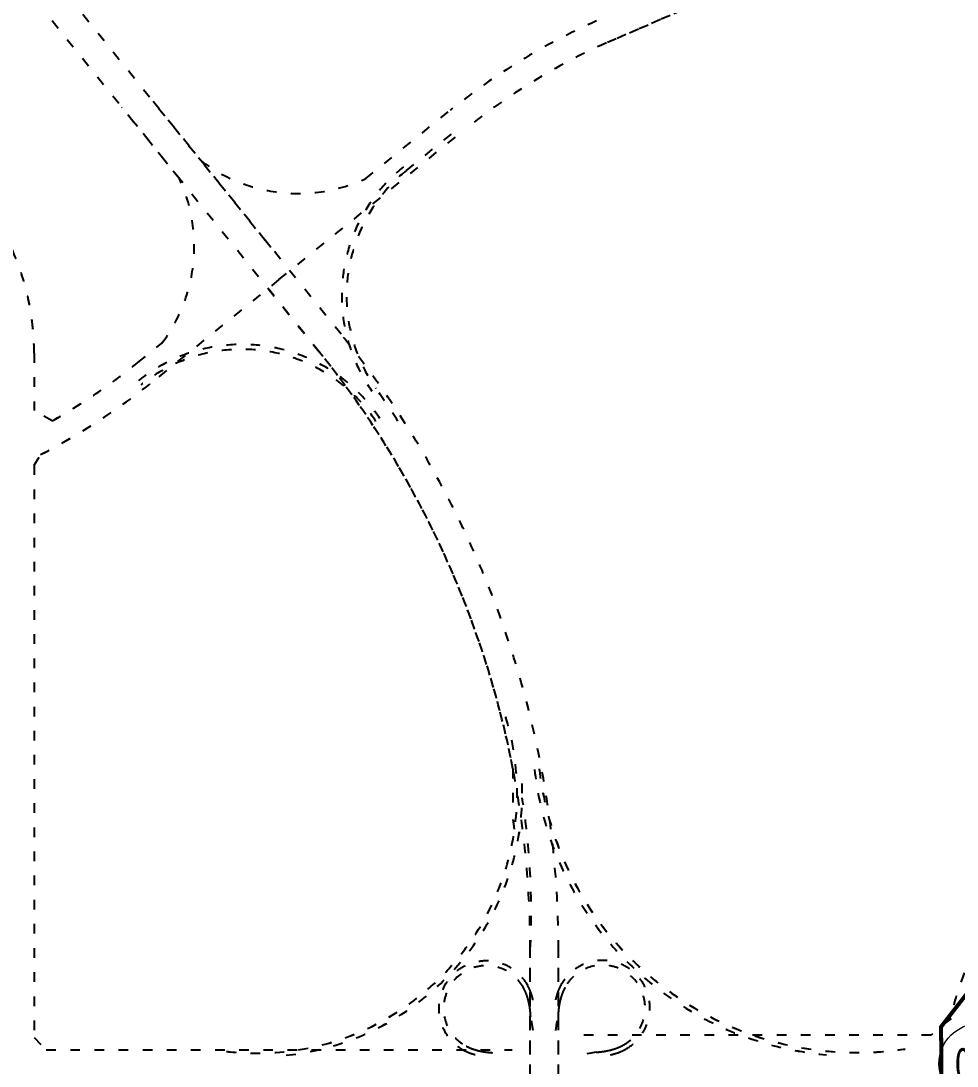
# Model space of a CAD drawing. Header units: millimetres. Extents: x 19715 to 35549, y 3563 to 14826.
# Drawn here: x 20582 to 21746, y 11149 to 12448 of the extents above; entities that cross this region are included whole.
import ezdxf
from ezdxf.enums import TextEntityAlignment as Align

# ---------------------------------------------------------------- set-up
doc = ezdxf.new("R2010")
doc.units = ezdxf.units.MM
doc.linetypes.add('ACAD_ISO03W100', pattern=[30, 12, -18])
doc.linetypes.add('BORDER', pattern=[44.45, 12.7, -6.35, 12.7, -6.35, 0, -6.35])
doc.layers.get('0').update_dxf_attribs({"linetype": 'ACAD_ISO03W100'})
doc.layers.add('节点', color=30, linetype='Continuous', lineweight=13)
doc.styles.add('节点仿宋', font='simfang.ttf', dxfattribs={"width": 0.75})

msp = doc.modelspace()

# ---------------------------------------------------------------- linework, layer by layer
msp.add_line((20338.2, 12852.6), (20897.2, 12160.3))
at = {"linetype": 'BORDER', "ltscale": 5, "const_width": 5}
msp.add_lwpolyline([(24616.4, 13796.2), (24362, 13854.2), (24149.8, 13854.1), (23938.5, 13813), (23551.3, 13717.7), (23323.1, 13693.4), (23089.3, 13699), (22817.4, 13727.1), (21972, 13872.8), (21973.6, 13872.5), (21975.7, 13858.1), (21887.1, 13047.3), (22064.2, 12796.6), (22596.9, 11710.8), (21876.6, 11391.1), (21725.7, 11197.5), (21734.5, 10044.4), (21433.6, 10053.2), (21435.4, 9864.8), (21587.2, 9725.7), (21620.2, 9694.3)], dxfattribs=at)
for points in [[(20778.6, 12251.4), (20311, 12830.6)], [(22010.1, 12723.1), (21309.4, 12420)], [(20979.7, 12058.1), (20738, 12357.4)], [(20952.5, 12036.1), (20707.1, 12340)], [(21010.3, 12251.6), (21115.2, 12336.4)], [(21060.8, 12261.6), (21130.3, 12317.7)], [(20902.4, 12126), (20745.8, 11999.5)], [(20727, 12022.9), (20756.8, 12047)], [(20598, 12034.7), (20598, 11963.4)], [(20598, 12034.7), (20598, 11963.4)], [(20598, 12034.7), (20598, 11963.4)], [(20620.3, 11950.4), (20598, 11963.4)], [(20620.3, 11950.4), (20598, 11963.4)], [(20620.3, 11950.4), (20598, 11963.4)], [(20598, 11895.3), (20606.1, 11908.6)], [(20598, 11895.3), (20606.1, 11908.6)], [(20598, 11895.3), (20606.1, 11908.6)], [(20598, 11895.3), (20598, 11184)], [(20598, 11895.3), (20598, 11184)], [(20598, 11895.3), (20598, 11184)], [(21214.9, 7833.2), (21214.9, 11293.3)], [(21214.9, 10268.6), (21214.9, 11293.3)], [(21214.9, 7833.2), (21214.9, 11293.3)], [(21214.9, 7833.2), (21214.9, 11293.3)], [(21249.9, 7833.2), (21249.9, 11293.3)], [(21249.9, 10268.6), (21249.9, 11293.3)], [(21249.9, 7833.2), (21249.9, 11293.3)], [(21249.9, 7833.2), (21249.9, 11293.3)], [(21738.1, 11207.9), (21713.4, 11187.2)], [(20598, 11184), (20613, 11169)], [(20598, 11184), (20613, 11169)], [(20598, 11184), (20613, 11169)], [(21713.4, 11187.2), (21272.4, 11187.2)], [(21653.4, 11187.2), (21272.4, 11187.2)], [(21713.4, 11187.2), (21272.4, 11187.2)], [(21713.4, 11187.2), (21272.4, 11187.2)], [(20613, 11169), (21192.4, 11168.9)], [(20613, 11169), (21192.4, 11168.9)], [(20613, 11169), (21192.4, 11168.9)]]:
    msp.add_lwpolyline(points)
for points in [[(22255.8, 12543.5, 0.074135), (22152.2, 12693.1), (22101.2, 12747.1), (22077.2, 12752.1), (21309.4, 12420)], [(21297.4, 12447.6, 0.065764), (21115.2, 12336.4)], [(20902.4, 12126), (21134.1, 12313, -0.065744), (21309.5, 12420.1)], [(20805.9, 12273.4, 0.276668), (21010.3, 12251.6)], [(21057.1, 12266.3, 0.395105), (21018.1, 11987.4)], [(20756.8, 12047, 0.276668), (20778.6, 12251.4)], [(21060.8, 12261.6, 0.395105), (21023, 11990.8)], [(20598, 12034.7, 0.164382), (20532.9, 12227.3)], [(20888.8, 12115), (20952.5, 12036.1, -0.122605), (21193.4, 11518.1), (21193.3, 11458, -0.003229), (21195.3, 11443, -0.003229)], [(20598, 12034.7, 0.055812), (20590.1, 12105, 0.055812)], [(20598, 12034.7, 0.055812), (20590.1, 12105, 0.055812)], [(21249.9, 11293.3, 0.171463), (20979.7, 12058.1)], [(21249.9, 11293.3, 0.171463), (20979.7, 12058.1)], [(21028, 11953.3, 0.441977), (20726.9, 11999.7)], [(21023, 11949.9, 0.441977), (20730.7, 11995.1)], [(21214.9, 11293.3, 0.171463), (20952.5, 12036.1, 0.171463)], [(20620.3, 11950.4, 0.041128), (20727, 12022.9)], [(20606.1, 11908.6, 0.05126), (20745.8, 11999.5)], [(21050.3, 11950.3, 0.010081), (21023, 11990.8)], [(20620.3, 11950.4, 0.018991), (20671.1, 11981.7, 0.018991)], [(20620.3, 11950.4, 0.018991), (20671.1, 11981.7, 0.018991)], [(20606.1, 11908.6, 0.02902), (20687.5, 11956.6, 0.02902)], [(20606.1, 11908.6, 0.02902), (20687.5, 11956.6, 0.02902)], [(20837.2, 11166.9, 0.548084), (21182.4, 11588.9)], [(20837.2, 11166.9, 0.548084), (21182.4, 11588.9)], [(20837.2, 11166.9, 0.548084), (21182.4, 11588.9)], [(20911.4, 11162.1, 0.408083), (21203.8, 11517.1)], [(20911.4, 11162.1, 0.408083), (21203.8, 11517.1)], [(20911.4, 11162.1, 0.408083), (21203.8, 11517.1)], [(21220.2, 11517.3, 0.356909), (21583.3, 11162.7)], [(21220.2, 11517.3, 0.356909), (21583.3, 11162.7)], [(21220.2, 11517.3, 0.356909), (21583.3, 11162.7)], [(21226.1, 11517.9, 0.404067), (21653.4, 11166.7, 0.404067)], [(21226.1, 11517.9, 0.42443), (21680.9, 11169.9)], [(21226.1, 11517.9, 0.42443), (21680.9, 11169.9)], [(21214.9, 11293.3, 0.051864), (21204.9, 11482.1, 0.051864)], [(21214.9, 11293.3, 0.051864), (21204.9, 11482.1, 0.051864)], [(21214.9, 11293.3, 0.051864), (21204.9, 11482.1, 0.051864)], [(21876.6, 11391.1, 0.243292), (21738.1, 11207.9)], [(21218.3, 11230.8, 0.001297), (21218.2, 11231.2, 0.002031), (21218.1, 11231.9, 0.002187), (21217.9, 11232.6, 0.002109), (21217.7, 11233.3, 0.002266), (21217.5, 11233.9, 0.002188), (21217.4, 11234.6, 0.002344), (21217.2, 11235.3, 0.002266), (21217, 11236, 0.002422), (21216.8, 11236.6, 0.002344), (21216.6, 11237.3, 0.0025), (21216.4, 11238, 0.002422), (21216.1, 11238.6, 0.002578), (21215.9, 11239.3, 0.0025), (21215.7, 11240, 0.002656), (21215.4, 11240.6, 0.002578), (21215.2, 11241.3, 0.002734), (21214.9, 11241.9, 0.002656), (21214.7, 11242.6, 0.002813), (21214.4, 11243.2, 0.002735), (21214.1, 11243.9, 0.002891), (21213.8, 11244.5, 0.002812), (21213.6, 11245.1, 0.002969), (21213.3, 11245.8, 0.002891), (21213, 11246.4, 0.003047), (21212.9, 11246.5, 0.000141), (21212.3, 11247.7, 0.005952), (21212.1, 11248.1, 0.003047), (21211.7, 11248.9, 1.3389), (21132.3, 11168.3, 0.003047), (21133.1, 11167.9, 0.005952), (21133.5, 11167.7, 0.000141), (21134.7, 11167.1, 0.003047), (21134.8, 11167.1, 0.002891), (21135.4, 11166.8, 0.002969), (21136, 11166.5, 0.002813), (21136.7, 11166.2, 0.002891), (21137.3, 11165.9, 0.002734), (21138, 11165.7, 0.002813), (21138.6, 11165.4, 0.002656), (21139.3, 11165.2, 0.002734), (21139.9, 11164.9, 0.002578), (21140.6, 11164.7, 0.002656), (21141.2, 11164.5, 0.0025), (21141.9, 11164.2, 0.002578), (21142.6, 11164, 0.002422), (21143.3, 11163.8, 0.0025), (21143.9, 11163.6, 0.002344), (21144.6, 11163.4, 0.002422), (21145.3, 11163.2, 0.002266), (21145.9, 11163, 0.001288), (21146.3, 11162.9)], [(21218.3, 11230.8, 0.001297), (21218.2, 11231.2, 0.002031), (21218.1, 11231.9, 0.002187), (21217.9, 11232.6, 0.002109), (21217.7, 11233.3, 0.002266), (21217.5, 11233.9, 0.002188), (21217.4, 11234.6, 0.002344), (21217.2, 11235.3, 0.002266), (21217, 11236, 0.002422), (21216.8, 11236.6, 0.002344), (21216.6, 11237.3, 0.0025), (21216.4, 11238, 0.002422), (21216.1, 11238.6, 0.002578), (21215.9, 11239.3, 0.0025), (21215.7, 11240, 0.002656), (21215.4, 11240.6, 0.002578), (21215.2, 11241.3, 0.002734), (21214.9, 11241.9, 0.002656), (21214.7, 11242.6, 0.002813), (21214.4, 11243.2, 0.002735), (21214.1, 11243.9, 0.002891), (21213.8, 11244.5, 0.002812), (21213.6, 11245.1, 0.002969), (21213.3, 11245.8, 0.002891), (21213, 11246.4, 0.003047), (21212.9, 11246.5, 0.000141), (21212.3, 11247.7, 0.005952), (21212.1, 11248.1, 0.003047), (21211.7, 11248.9, 1.3389), (21132.3, 11168.3, 0.003047), (21133.1, 11167.9, 0.005952), (21133.5, 11167.7, 0.000141), (21134.7, 11167.1, 0.003047), (21134.8, 11167.1, 0.002891), (21135.4, 11166.8, 0.002969), (21136, 11166.5, 0.002813), (21136.7, 11166.2, 0.002891), (21137.3, 11165.9, 0.002734), (21138, 11165.7, 0.002813), (21138.6, 11165.4, 0.002656), (21139.3, 11165.2, 0.002734), (21139.9, 11164.9, 0.002578), (21140.6, 11164.7, 0.002656), (21141.2, 11164.5, 0.0025), (21141.9, 11164.2, 0.002578), (21142.6, 11164, 0.002422), (21143.3, 11163.8, 0.0025), (21143.9, 11163.6, 0.002344), (21144.6, 11163.4, 0.002422), (21145.3, 11163.2, 0.002266), (21145.9, 11163, 0.001288), (21146.3, 11162.9)], [(21218.3, 11230.8, 0.001297), (21218.2, 11231.2, 0.002031), (21218.1, 11231.9, 0.002187), (21217.9, 11232.6, 0.002109), (21217.7, 11233.3, 0.002266), (21217.5, 11233.9, 0.002188), (21217.4, 11234.6, 0.002344), (21217.2, 11235.3, 0.002266), (21217, 11236, 0.002422), (21216.8, 11236.6, 0.002344), (21216.6, 11237.3, 0.0025), (21216.4, 11238, 0.002422), (21216.1, 11238.6, 0.002578), (21215.9, 11239.3, 0.0025), (21215.7, 11240, 0.002656), (21215.4, 11240.6, 0.002578), (21215.2, 11241.3, 0.002734), (21214.9, 11241.9, 0.002656), (21214.7, 11242.6, 0.002813), (21214.4, 11243.2, 0.002735), (21214.1, 11243.9, 0.002891), (21213.8, 11244.5, 0.002812), (21213.6, 11245.1, 0.002969), (21213.3, 11245.8, 0.002891), (21213, 11246.4, 0.003047), (21212.9, 11246.5, 0.000141), (21212.3, 11247.7, 0.005952), (21212.1, 11248.1, 0.003047), (21211.7, 11248.9, 1.3389), (21132.3, 11168.3, 0.003047), (21133.1, 11167.9, 0.005952), (21133.5, 11167.7, 0.000141), (21134.7, 11167.1, 0.003047), (21134.8, 11167.1, 0.002891), (21135.4, 11166.8, 0.002969), (21136, 11166.5, 0.002813), (21136.7, 11166.2, 0.002891), (21137.3, 11165.9, 0.002734), (21138, 11165.7, 0.002813), (21138.6, 11165.4, 0.002656), (21139.3, 11165.2, 0.002734), (21139.9, 11164.9, 0.002578), (21140.6, 11164.7, 0.002656), (21141.2, 11164.5, 0.0025), (21141.9, 11164.2, 0.002578), (21142.6, 11164, 0.002422), (21143.3, 11163.8, 0.0025), (21143.9, 11163.6, 0.002344), (21144.6, 11163.4, 0.002422), (21145.3, 11163.2, 0.002266), (21145.9, 11163, 0.001288), (21146.3, 11162.9)], [(21218.3, 11230.8, 0.001297), (21218.2, 11231.2, 0.002031), (21218.1, 11231.9, 0.002187), (21217.9, 11232.6, 0.002109), (21217.7, 11233.3, 0.002266), (21217.5, 11233.9, 0.002188), (21217.4, 11234.6, 0.002344), (21217.2, 11235.3, 0.002266), (21217, 11236, 0.002422), (21216.8, 11236.6, 0.002344), (21216.6, 11237.3, 0.0025), (21216.4, 11238, 0.002422), (21216.1, 11238.6, 0.002578), (21215.9, 11239.3, 0.0025), (21215.7, 11240, 0.002656), (21215.4, 11240.6, 0.002578), (21215.2, 11241.3, 0.002734), (21214.9, 11241.9, 0.002656), (21214.7, 11242.6, 0.002813), (21214.4, 11243.2, 0.002735), (21214.1, 11243.9, 0.002891), (21213.8, 11244.5, 0.002812), (21213.6, 11245.1, 0.002969), (21213.3, 11245.8, 0.002891), (21213, 11246.4, 0.003047), (21212.9, 11246.5, 0.000141), (21212.3, 11247.7, 0.005952), (21212.1, 11248.1, 0.003047), (21211.7, 11248.9, 1.3389), (21132.3, 11168.3, 0.003047), (21133.1, 11167.9, 0.005952), (21133.5, 11167.7, 0.000141), (21134.7, 11167.1, 0.003047), (21134.8, 11167.1, 0.002891), (21135.4, 11166.8, 0.002969), (21136, 11166.5, 0.002813), (21136.7, 11166.2, 0.002891), (21137.3, 11165.9, 0.002734), (21138, 11165.7, 0.002813), (21138.6, 11165.4, 0.002656), (21139.3, 11165.2, 0.002734), (21139.9, 11164.9, 0.002578), (21140.6, 11164.7, 0.002656), (21141.2, 11164.5, 0.0025), (21141.9, 11164.2, 0.002578), (21142.6, 11164, 0.002422), (21143.3, 11163.8, 0.0025), (21143.9, 11163.6, 0.002344), (21144.6, 11163.4, 0.002422), (21145.3, 11163.2, 0.002266), (21145.9, 11163, 0.001288), (21146.3, 11162.9)], [(21246.3, 11230.9, -0.001297), (21246.4, 11231.3, -0.002031), (21246.5, 11232, -0.002187), (21246.7, 11232.7, -0.002109), (21246.9, 11233.4, -0.002266), (21247, 11234.1, -0.002188), (21247.2, 11234.8, -0.002344), (21247.4, 11235.4, -0.002266), (21247.6, 11236.1, -0.002422), (21247.8, 11236.8, -0.002344), (21248, 11237.5, -0.0025), (21248.2, 11238.1, -0.002422), (21248.4, 11238.8, -0.002578), (21248.6, 11239.4, -0.0025), (21248.8, 11240.1, -0.002656), (21249.1, 11240.8, -0.002578), (21249.3, 11241.4, -0.002734), (21249.6, 11242.1, -0.002656), (21249.8, 11242.7, -0.002813), (21250.1, 11243.4, -0.002735), (21250.4, 11244, -0.002891), (21250.6, 11244.7, -0.002812), (21250.9, 11245.3, -0.002969), (21251.2, 11245.9, -0.002891), (21251.5, 11246.6, -0.003047), (21251.5, 11246.6, -0.000141), (21252.1, 11247.8, -0.005952), (21252.3, 11248.3, -0.003047), (21252.8, 11249.1, -1.3389), (21332.9, 11169.3, -0.003047), (21332.1, 11168.9, -0.005952), (21331.7, 11168.6, -0.000141), (21330.5, 11168.1, -0.003047), (21330.4, 11168, -0.002891), (21329.8, 11167.7, -0.002969), (21329.2, 11167.4, -0.002813), (21328.5, 11167.1, -0.002891), (21327.9, 11166.9, -0.002734), (21327.2, 11166.6, -0.002813), (21326.6, 11166.3, -0.002656), (21325.9, 11166.1, -0.002734), (21325.3, 11165.8, -0.002578), (21324.6, 11165.6, -0.002656), (21324, 11165.3, -0.0025), (21323.3, 11165.1, -0.002578), (21322.7, 11164.9, -0.002422), (21322, 11164.7, -0.0025), (21321.3, 11164.5, -0.002344), (21320.7, 11164.2, -0.002422), (21320, 11164.1, -0.002266), (21319.3, 11163.9, -0.002344), (21318.6, 11163.7, -0.002187), (21318, 11163.5, -0.002266), (21317.3, 11163.3, -0.00211), (21316.6, 11163.2, -0.002188), (21315.9, 11163, -0.002031), (21315.2, 11162.8, -0.001297), (21314.8, 11162.7)], [(21246.3, 11230.9, -0.001297), (21246.4, 11231.3, -0.002031), (21246.5, 11232, -0.002187), (21246.7, 11232.7, -0.002109), (21246.9, 11233.4, -0.002266), (21247, 11234.1, -0.002188), (21247.2, 11234.8, -0.002344), (21247.4, 11235.4, -0.002266), (21247.6, 11236.1, -0.002422), (21247.8, 11236.8, -0.002344), (21248, 11237.5, -0.0025), (21248.2, 11238.1, -0.002422), (21248.4, 11238.8, -0.002578), (21248.6, 11239.4, -0.0025), (21248.8, 11240.1, -0.002656), (21249.1, 11240.8, -0.002578), (21249.3, 11241.4, -0.002734), (21249.6, 11242.1, -0.002656), (21249.8, 11242.7, -0.002813), (21250.1, 11243.4, -0.002735), (21250.4, 11244, -0.002891), (21250.6, 11244.7, -0.002812), (21250.9, 11245.3, -0.002969), (21251.2, 11245.9, -0.002891), (21251.5, 11246.6, -0.003047), (21251.5, 11246.6, -0.000141), (21252.1, 11247.8, -0.005952), (21252.3, 11248.3, -0.003047), (21252.8, 11249.1, -1.3389), (21332.9, 11169.3, -0.003047), (21332.1, 11168.9, -0.005952), (21331.7, 11168.6, -0.000141), (21330.5, 11168.1, -0.003047), (21330.4, 11168, -0.002891), (21329.8, 11167.7, -0.002969), (21329.2, 11167.4, -0.002813), (21328.5, 11167.1, -0.002891), (21327.9, 11166.9, -0.002734), (21327.2, 11166.6, -0.002813), (21326.6, 11166.3, -0.002656), (21325.9, 11166.1, -0.002734), (21325.3, 11165.8, -0.002578), (21324.6, 11165.6, -0.002656), (21324, 11165.3, -0.0025), (21323.3, 11165.1, -0.002578), (21322.7, 11164.9, -0.002422), (21322, 11164.7, -0.0025), (21321.3, 11164.5, -0.002344), (21320.7, 11164.2, -0.002422), (21320, 11164.1, -0.002266), (21319.3, 11163.9, -0.002344), (21318.6, 11163.7, -0.002187), (21318, 11163.5, -0.002266), (21317.3, 11163.3, -0.00211), (21316.6, 11163.2, -0.002188), (21315.9, 11163, -0.002031), (21315.2, 11162.8, -0.001297), (21314.8, 11162.7)], [(21246.3, 11230.9, -0.001297), (21246.4, 11231.3, -0.002031), (21246.5, 11232, -0.002187), (21246.7, 11232.7, -0.002109), (21246.9, 11233.4, -0.002266), (21247, 11234.1, -0.002188), (21247.2, 11234.8, -0.002344), (21247.4, 11235.4, -0.002266), (21247.6, 11236.1, -0.002422), (21247.8, 11236.8, -0.002344), (21248, 11237.5, -0.0025), (21248.2, 11238.1, -0.002422), (21248.4, 11238.8, -0.002578), (21248.6, 11239.4, -0.0025), (21248.8, 11240.1, -0.002656), (21249.1, 11240.8, -0.002578), (21249.3, 11241.4, -0.002734), (21249.6, 11242.1, -0.002656), (21249.8, 11242.7, -0.002813), (21250.1, 11243.4, -0.002735), (21250.4, 11244, -0.002891), (21250.6, 11244.7, -0.002812), (21250.9, 11245.3, -0.002969), (21251.2, 11245.9, -0.002891), (21251.5, 11246.6, -0.003047), (21251.5, 11246.6, -0.000141), (21252.1, 11247.8, -0.005952), (21252.3, 11248.3, -0.003047), (21252.8, 11249.1, -1.3389), (21332.9, 11169.3, -0.003047), (21332.1, 11168.9, -0.005952), (21331.7, 11168.6, -0.000141), (21330.5, 11168.1, -0.003047), (21330.4, 11168, -0.002891), (21329.8, 11167.7, -0.002969), (21329.2, 11167.4, -0.002813), (21328.5, 11167.1, -0.002891), (21327.9, 11166.9, -0.002734), (21327.2, 11166.6, -0.002813), (21326.6, 11166.3, -0.002656), (21325.9, 11166.1, -0.002734), (21325.3, 11165.8, -0.002578), (21324.6, 11165.6, -0.002656), (21324, 11165.3, -0.0025), (21323.3, 11165.1, -0.002578), (21322.7, 11164.9, -0.002422), (21322, 11164.7, -0.0025), (21321.3, 11164.5, -0.002344), (21320.7, 11164.2, -0.002422), (21320, 11164.1, -0.002266), (21319.3, 11163.9, -0.002344), (21318.6, 11163.7, -0.002187), (21318, 11163.5, -0.002266), (21317.3, 11163.3, -0.00211), (21316.6, 11163.2, -0.002188), (21315.9, 11163, -0.002031), (21315.2, 11162.8, -0.001297), (21314.8, 11162.7)], [(21246.3, 11230.9, -0.001297), (21246.4, 11231.3, -0.002031), (21246.5, 11232, -0.002187), (21246.7, 11232.7, -0.002109), (21246.9, 11233.4, -0.002266), (21247, 11234.1, -0.002188), (21247.2, 11234.8, -0.002344), (21247.4, 11235.4, -0.002266), (21247.6, 11236.1, -0.002422), (21247.8, 11236.8, -0.002344), (21248, 11237.5, -0.0025), (21248.2, 11238.1, -0.002422), (21248.4, 11238.8, -0.002578), (21248.6, 11239.4, -0.0025), (21248.8, 11240.1, -0.002656), (21249.1, 11240.8, -0.002578), (21249.3, 11241.4, -0.002734), (21249.6, 11242.1, -0.002656), (21249.8, 11242.7, -0.002813), (21250.1, 11243.4, -0.002735), (21250.4, 11244, -0.002891), (21250.6, 11244.7, -0.002812), (21250.9, 11245.3, -0.002969), (21251.2, 11245.9, -0.002891), (21251.5, 11246.6, -0.003047), (21251.5, 11246.6, -0.000141), (21252.1, 11247.8, -0.005952), (21252.3, 11248.3, -0.003047), (21252.8, 11249.1, -1.3389), (21332.9, 11169.3, -0.003047), (21332.1, 11168.9, -0.005952), (21331.7, 11168.6, -0.000141), (21330.5, 11168.1, -0.003047), (21330.4, 11168, -0.002891), (21329.8, 11167.7, -0.002969), (21329.2, 11167.4, -0.002813), (21328.5, 11167.1, -0.002891), (21327.9, 11166.9, -0.002734), (21327.2, 11166.6, -0.002813), (21326.6, 11166.3, -0.002656), (21325.9, 11166.1, -0.002734), (21325.3, 11165.8, -0.002578), (21324.6, 11165.6, -0.002656), (21324, 11165.3, -0.0025), (21323.3, 11165.1, -0.002578), (21322.7, 11164.9, -0.002422), (21322, 11164.7, -0.0025), (21321.3, 11164.5, -0.002344), (21320.7, 11164.2, -0.002422), (21320, 11164.1, -0.002266), (21319.3, 11163.9, -0.002344), (21318.6, 11163.7, -0.002187), (21318, 11163.5, -0.002266), (21317.3, 11163.3, -0.00211), (21316.6, 11163.2, -0.002188), (21315.9, 11163, -0.002031), (21315.2, 11162.8, -0.001297), (21314.8, 11162.7)], [(21218.5, 11192.9), (21215.4, 11210.3, 0.001016), (21215.4, 11211, 0.001172), (21215.3, 11211.7, 0.001094), (21215.3, 11212.4, 0.00125), (21215.2, 11213.1, 0.001172), (21215.2, 11213.8, 0.001328), (21215.1, 11214.5, 0.00125), (21215.1, 11215.2, 0.001406), (21215, 11215.9, 0.001328), (21214.9, 11216.6, 0.001484), (21214.8, 11217.3, 0.001406), (21214.8, 11218, 0.001562), (21214.7, 11218.7, 0.001484), (21214.6, 11219.4, 0.001641), (21214.5, 11220.1, 0.001563), (21214.4, 11220.8, 0.001719), (21214.3, 11221.5, 0.001641), (21214.2, 11222.2, 0.001797), (21214.1, 11222.8, 0.001719), (21214, 11223.5, 0.001875), (21213.8, 11224.2, 0.001797), (21213.7, 11224.9, 0.001953), (21213.6, 11225.6, 0.001875), (21213.4, 11226.3, 0.002031), (21213.3, 11227, 0.001953), (21213.2, 11227.7, 0.002109), (21213, 11228.3, 0.002031), (21212.8, 11229, 0.002187), (21212.7, 11229.7, 0.002109), (21212.5, 11230.4, 0.002266), (21212.3, 11231.1, 0.002188), (21212.1, 11231.7, 0.002344), (21212, 11232.4, 0.002266), (21211.8, 11233.1, 0.002422), (21211.6, 11233.8, 0.002344), (21211.4, 11234.4, 0.0025), (21211.1, 11235.1, 0.002422), (21210.9, 11235.8, 0.002578), (21210.7, 11236.4, 0.0025), (21210.5, 11237.1, 0.002656), (21210.2, 11237.7, 0.002578), (21210, 11238.4, 0.002734), (21209.7, 11239, 0.002656), (21209.5, 11239.7, 0.002813), (21209.2, 11240.3, 0.002735), (21208.9, 11241, 0.002891), (21208.6, 11241.6, 0.002812), (21208.3, 11242.3, 0.002969), (21208.1, 11242.9, 0.002891), (21207.7, 11243.5, 0.003047), (21207.7, 11243.6, 0.000141), (21207.1, 11244.8, 0.005952), (21206.9, 11245.2, 0.003047), (21206.5, 11246, 1.3389), (21135.1, 11173.6, 0.003047), (21135.9, 11173.2, 0.005952), (21136.3, 11172.9, 0.000141), (21137.5, 11172.4, 0.003047), (21137.6, 11172.3, 0.002891), (21138.2, 11172, 0.002969), (21138.8, 11171.8, 0.002813), (21139.5, 11171.5, 0.002891), (21140.1, 11171.2, 0.002734), (21140.8, 11170.9, 0.002813), (21141.4, 11170.7, 0.002656), (21142.1, 11170.4, 0.002734), (21142.7, 11170.2, 0.002578), (21143.4, 11169.9, 0.002656), (21144.1, 11169.7, 0.0025), (21144.7, 11169.5, 0.002578), (21145.4, 11169.3, 0.002422), (21146.1, 11169.1, 0.0025), (21146.7, 11168.9, 0.002344), (21147.4, 11168.7, 0.002422), (21148.1, 11168.5, 0.002266), (21148.7, 11168.3, 0.002344), (21149.4, 11168.1, 0.002187), (21150.1, 11167.9, 0.002266), (21150.8, 11167.8, 0.00211), (21151.5, 11167.6, 0.002188), (21152.1, 11167.4, 0.002031), (21152.8, 11167.3, 0.002109), (21153.5, 11167.2, 0.001953), (21154.2, 11167, 0.002031), (21154.9, 11166.9, 0.001875), (21155.6, 11166.8, 0.001953), (21156.3, 11166.6, 0.001797), (21157, 11166.5, 0.001875), (21157.6, 11166.4, 0.001719), (21158.3, 11166.3, 0.001797), (21159, 11166.2, 0.001641), (21159.7, 11166.1, 0.001719), (21160.4, 11166, 0.001562), (21161.1, 11165.9, 0.00164), (21161.8, 11165.8, 0.001484), (21162.5, 11165.8, 0.001563), (21163.2, 11165.7, 0.001407), (21163.9, 11165.6, 0.001484), (21164.6, 11165.6, 0.001328), (21165.3, 11165.5, 0.001406), (21166, 11165.4, 0.00125), (21166.7, 11165.4, 0.001328), (21167.4, 11165.3, 0.001172), (21168.1, 11165.3)], [(21218.5, 11192.9), (21215.4, 11210.3, 0.001016), (21215.4, 11211, 0.001172), (21215.3, 11211.7, 0.001094), (21215.3, 11212.4, 0.00125), (21215.2, 11213.1, 0.001172), (21215.2, 11213.8, 0.001328), (21215.1, 11214.5, 0.00125), (21215.1, 11215.2, 0.001406), (21215, 11215.9, 0.001328), (21214.9, 11216.6, 0.001484), (21214.8, 11217.3, 0.001406), (21214.8, 11218, 0.001562), (21214.7, 11218.7, 0.001484), (21214.6, 11219.4, 0.001641), (21214.5, 11220.1, 0.001563), (21214.4, 11220.8, 0.001719), (21214.3, 11221.5, 0.001641), (21214.2, 11222.2, 0.001797), (21214.1, 11222.8, 0.001719), (21214, 11223.5, 0.001875), (21213.8, 11224.2, 0.001797), (21213.7, 11224.9, 0.001953), (21213.6, 11225.6, 0.001875), (21213.4, 11226.3, 0.002031), (21213.3, 11227, 0.001953), (21213.2, 11227.7, 0.002109), (21213, 11228.3, 0.002031), (21212.8, 11229, 0.002187), (21212.7, 11229.7, 0.002109), (21212.5, 11230.4, 0.002266), (21212.3, 11231.1, 0.002188), (21212.1, 11231.7, 0.002344), (21212, 11232.4, 0.002266), (21211.8, 11233.1, 0.002422), (21211.6, 11233.8, 0.002344), (21211.4, 11234.4, 0.0025), (21211.1, 11235.1, 0.002422), (21210.9, 11235.8, 0.002578), (21210.7, 11236.4, 0.0025), (21210.5, 11237.1, 0.002656), (21210.2, 11237.7, 0.002578), (21210, 11238.4, 0.002734), (21209.7, 11239, 0.002656), (21209.5, 11239.7, 0.002813), (21209.2, 11240.3, 0.002735), (21208.9, 11241, 0.002891), (21208.6, 11241.6, 0.002812), (21208.3, 11242.3, 0.002969), (21208.1, 11242.9, 0.002891), (21207.7, 11243.5, 0.003047), (21207.7, 11243.6, 0.000141), (21207.1, 11244.8, 0.005952), (21206.9, 11245.2, 0.003047), (21206.5, 11246, 1.3389), (21135.1, 11173.6, 0.003047), (21135.9, 11173.2, 0.005952), (21136.3, 11172.9, 0.000141), (21137.5, 11172.4, 0.003047), (21137.6, 11172.3, 0.002891), (21138.2, 11172, 0.002969), (21138.8, 11171.8, 0.002813), (21139.5, 11171.5, 0.002891), (21140.1, 11171.2, 0.002734), (21140.8, 11170.9, 0.002813), (21141.4, 11170.7, 0.002656), (21142.1, 11170.4, 0.002734), (21142.7, 11170.2, 0.002578), (21143.4, 11169.9, 0.002656), (21144.1, 11169.7, 0.0025), (21144.7, 11169.5, 0.002578), (21145.4, 11169.3, 0.002422), (21146.1, 11169.1, 0.0025), (21146.7, 11168.9, 0.002344), (21147.4, 11168.7, 0.002422), (21148.1, 11168.5, 0.002266), (21148.7, 11168.3, 0.002344), (21149.4, 11168.1, 0.002187), (21150.1, 11167.9, 0.002266), (21150.8, 11167.8, 0.00211), (21151.5, 11167.6, 0.002188), (21152.1, 11167.4, 0.002031), (21152.8, 11167.3, 0.002109), (21153.5, 11167.2, 0.001953), (21154.2, 11167, 0.002031), (21154.9, 11166.9, 0.001875), (21155.6, 11166.8, 0.001953), (21156.3, 11166.6, 0.001797), (21157, 11166.5, 0.001875), (21157.6, 11166.4, 0.001719), (21158.3, 11166.3, 0.001797), (21159, 11166.2, 0.001641), (21159.7, 11166.1, 0.001719), (21160.4, 11166, 0.001562), (21161.1, 11165.9, 0.00164), (21161.8, 11165.8, 0.001484), (21162.5, 11165.8, 0.001563), (21163.2, 11165.7, 0.001407), (21163.9, 11165.6, 0.001484), (21164.6, 11165.6, 0.001328), (21165.3, 11165.5, 0.001406), (21166, 11165.4, 0.00125), (21166.7, 11165.4, 0.001328), (21167.4, 11165.3, 0.001172), (21168.1, 11165.3)], [(21218.5, 11192.9), (21215.4, 11210.3, 0.001016), (21215.4, 11211, 0.001172), (21215.3, 11211.7, 0.001094), (21215.3, 11212.4, 0.00125), (21215.2, 11213.1, 0.001172), (21215.2, 11213.8, 0.001328), (21215.1, 11214.5, 0.00125), (21215.1, 11215.2, 0.001406), (21215, 11215.9, 0.001328), (21214.9, 11216.6, 0.001484), (21214.8, 11217.3, 0.001406), (21214.8, 11218, 0.001562), (21214.7, 11218.7, 0.001484), (21214.6, 11219.4, 0.001641), (21214.5, 11220.1, 0.001563), (21214.4, 11220.8, 0.001719), (21214.3, 11221.5, 0.001641), (21214.2, 11222.2, 0.001797), (21214.1, 11222.8, 0.001719), (21214, 11223.5, 0.001875), (21213.8, 11224.2, 0.001797), (21213.7, 11224.9, 0.001953), (21213.6, 11225.6, 0.001875), (21213.4, 11226.3, 0.002031), (21213.3, 11227, 0.001953), (21213.2, 11227.7, 0.002109), (21213, 11228.3, 0.002031), (21212.8, 11229, 0.002187), (21212.7, 11229.7, 0.002109), (21212.5, 11230.4, 0.002266), (21212.3, 11231.1, 0.002188), (21212.1, 11231.7, 0.002344), (21212, 11232.4, 0.002266), (21211.8, 11233.1, 0.002422), (21211.6, 11233.8, 0.002344), (21211.4, 11234.4, 0.0025), (21211.1, 11235.1, 0.002422), (21210.9, 11235.8, 0.002578), (21210.7, 11236.4, 0.0025), (21210.5, 11237.1, 0.002656), (21210.2, 11237.7, 0.002578), (21210, 11238.4, 0.002734), (21209.7, 11239, 0.002656), (21209.5, 11239.7, 0.002813), (21209.2, 11240.3, 0.002735), (21208.9, 11241, 0.002891), (21208.6, 11241.6, 0.002812), (21208.3, 11242.3, 0.002969), (21208.1, 11242.9, 0.002891), (21207.7, 11243.5, 0.003047), (21207.7, 11243.6, 0.000141), (21207.1, 11244.8, 0.005952), (21206.9, 11245.2, 0.003047), (21206.5, 11246, 1.3389), (21135.1, 11173.6, 0.003047), (21135.9, 11173.2, 0.005952), (21136.3, 11172.9, 0.000141), (21137.5, 11172.4, 0.003047), (21137.6, 11172.3, 0.002891), (21138.2, 11172, 0.002969), (21138.8, 11171.8, 0.002813), (21139.5, 11171.5, 0.002891), (21140.1, 11171.2, 0.002734), (21140.8, 11170.9, 0.002813), (21141.4, 11170.7, 0.002656), (21142.1, 11170.4, 0.002734), (21142.7, 11170.2, 0.002578), (21143.4, 11169.9, 0.002656), (21144.1, 11169.7, 0.0025), (21144.7, 11169.5, 0.002578), (21145.4, 11169.3, 0.002422), (21146.1, 11169.1, 0.0025), (21146.7, 11168.9, 0.002344), (21147.4, 11168.7, 0.002422), (21148.1, 11168.5, 0.002266), (21148.7, 11168.3, 0.002344), (21149.4, 11168.1, 0.002187), (21150.1, 11167.9, 0.002266), (21150.8, 11167.8, 0.00211), (21151.5, 11167.6, 0.002188), (21152.1, 11167.4, 0.002031), (21152.8, 11167.3, 0.002109), (21153.5, 11167.2, 0.001953), (21154.2, 11167, 0.002031), (21154.9, 11166.9, 0.001875), (21155.6, 11166.8, 0.001953), (21156.3, 11166.6, 0.001797), (21157, 11166.5, 0.001875), (21157.6, 11166.4, 0.001719), (21158.3, 11166.3, 0.001797), (21159, 11166.2, 0.001641), (21159.7, 11166.1, 0.001719), (21160.4, 11166, 0.001562), (21161.1, 11165.9, 0.00164), (21161.8, 11165.8, 0.001484), (21162.5, 11165.8, 0.001563), (21163.2, 11165.7, 0.001407), (21163.9, 11165.6, 0.001484), (21164.6, 11165.6, 0.001328), (21165.3, 11165.5, 0.001406), (21166, 11165.4, 0.00125), (21166.7, 11165.4, 0.001328), (21167.4, 11165.3, 0.001172), (21168.1, 11165.3)], [(21218.5, 11192.9), (21215.4, 11210.3, 0.001016), (21215.4, 11211, 0.001172), (21215.3, 11211.7, 0.001094), (21215.3, 11212.4, 0.00125), (21215.2, 11213.1, 0.001172), (21215.2, 11213.8, 0.001328), (21215.1, 11214.5, 0.00125), (21215.1, 11215.2, 0.001406), (21215, 11215.9, 0.001328), (21214.9, 11216.6, 0.001484), (21214.8, 11217.3, 0.001406), (21214.8, 11218, 0.001562), (21214.7, 11218.7, 0.001484), (21214.6, 11219.4, 0.001641), (21214.5, 11220.1, 0.001563), (21214.4, 11220.8, 0.001719), (21214.3, 11221.5, 0.001641), (21214.2, 11222.2, 0.001797), (21214.1, 11222.8, 0.001719), (21214, 11223.5, 0.001875), (21213.8, 11224.2, 0.001797), (21213.7, 11224.9, 0.001953), (21213.6, 11225.6, 0.001875), (21213.4, 11226.3, 0.002031), (21213.3, 11227, 0.001953), (21213.2, 11227.7, 0.002109), (21213, 11228.3, 0.002031), (21212.8, 11229, 0.002187), (21212.7, 11229.7, 0.002109), (21212.5, 11230.4, 0.002266), (21212.3, 11231.1, 0.002188), (21212.1, 11231.7, 0.002344), (21212, 11232.4, 0.002266), (21211.8, 11233.1, 0.002422), (21211.6, 11233.8, 0.002344), (21211.4, 11234.4, 0.0025), (21211.1, 11235.1, 0.002422), (21210.9, 11235.8, 0.002578), (21210.7, 11236.4, 0.0025), (21210.5, 11237.1, 0.002656), (21210.2, 11237.7, 0.002578), (21210, 11238.4, 0.002734), (21209.7, 11239, 0.002656), (21209.5, 11239.7, 0.002813), (21209.2, 11240.3, 0.002735), (21208.9, 11241, 0.002891), (21208.6, 11241.6, 0.002812), (21208.3, 11242.3, 0.002969), (21208.1, 11242.9, 0.002891), (21207.7, 11243.5, 0.003047), (21207.7, 11243.6, 0.000141), (21207.1, 11244.8, 0.005952), (21206.9, 11245.2, 0.003047), (21206.5, 11246, 1.3389), (21135.1, 11173.6, 0.003047), (21135.9, 11173.2, 0.005952), (21136.3, 11172.9, 0.000141), (21137.5, 11172.4, 0.003047), (21137.6, 11172.3, 0.002891), (21138.2, 11172, 0.002969), (21138.8, 11171.8, 0.002813), (21139.5, 11171.5, 0.002891), (21140.1, 11171.2, 0.002734), (21140.8, 11170.9, 0.002813), (21141.4, 11170.7, 0.002656), (21142.1, 11170.4, 0.002734), (21142.7, 11170.2, 0.002578), (21143.4, 11169.9, 0.002656), (21144.1, 11169.7, 0.0025), (21144.7, 11169.5, 0.002578), (21145.4, 11169.3, 0.002422), (21146.1, 11169.1, 0.0025), (21146.7, 11168.9, 0.002344), (21147.4, 11168.7, 0.002422), (21148.1, 11168.5, 0.002266), (21148.7, 11168.3, 0.002344), (21149.4, 11168.1, 0.002187), (21150.1, 11167.9, 0.002266), (21150.8, 11167.8, 0.00211), (21151.5, 11167.6, 0.002188), (21152.1, 11167.4, 0.002031), (21152.8, 11167.3, 0.002109), (21153.5, 11167.2, 0.001953), (21154.2, 11167, 0.002031), (21154.9, 11166.9, 0.001875), (21155.6, 11166.8, 0.001953), (21156.3, 11166.6, 0.001797), (21157, 11166.5, 0.001875), (21157.6, 11166.4, 0.001719), (21158.3, 11166.3, 0.001797), (21159, 11166.2, 0.001641), (21159.7, 11166.1, 0.001719), (21160.4, 11166, 0.001562), (21161.1, 11165.9, 0.00164), (21161.8, 11165.8, 0.001484), (21162.5, 11165.8, 0.001563), (21163.2, 11165.7, 0.001407), (21163.9, 11165.6, 0.001484), (21164.6, 11165.6, 0.001328), (21165.3, 11165.5, 0.001406), (21166, 11165.4, 0.00125), (21166.7, 11165.4, 0.001328), (21167.4, 11165.3, 0.001172), (21168.1, 11165.3)], [(21246.5, 11193), (21249.4, 11210.5, -0.001016), (21249.4, 11211.2, -0.001172), (21249.4, 11211.9, -0.001094), (21249.5, 11212.6, -0.00125), (21249.5, 11213.3, -0.001172), (21249.6, 11214, -0.001328), (21249.6, 11214.7, -0.00125), (21249.7, 11215.4, -0.001406), (21249.8, 11216.1, -0.001328), (21249.8, 11216.8, -0.001484), (21249.9, 11217.5, -0.001406), (21250, 11218.2, -0.001562), (21250.1, 11218.8, -0.001484), (21250.1, 11219.6, -0.001641), (21250.2, 11220.2, -0.001563), (21250.3, 11221, -0.001719), (21250.4, 11221.6, -0.001641), (21250.5, 11222.3, -0.001797), (21250.6, 11223, -0.001719), (21250.7, 11223.7, -0.001875), (21250.8, 11224.4, -0.001797), (21251, 11225.1, -0.001953), (21251.1, 11225.8, -0.001875), (21251.2, 11226.5, -0.002031), (21251.3, 11227.2, -0.001953), (21251.5, 11227.8, -0.002109), (21251.6, 11228.5, -0.002031), (21251.8, 11229.2, -0.002187), (21251.9, 11229.9, -0.002109), (21252.1, 11230.6, -0.002266), (21252.3, 11231.2, -0.002188), (21252.4, 11231.9, -0.002344), (21252.6, 11232.6, -0.002266), (21252.8, 11233.3, -0.002422), (21253, 11233.9, -0.002344), (21253.2, 11234.6, -0.0025), (21253.4, 11235.3, -0.002422), (21253.6, 11236, -0.002578), (21253.9, 11236.6, -0.0025), (21254.1, 11237.3, -0.002656), (21254.3, 11237.9, -0.002578), (21254.6, 11238.6, -0.002734), (21254.8, 11239.3, -0.002656), (21255.1, 11239.9, -0.002813), (21255.3, 11240.6, -0.002735), (21255.6, 11241.2, -0.002891), (21255.9, 11241.8, -0.002812), (21256.2, 11242.5, -0.002969), (21256.4, 11243.1, -0.002891), (21256.7, 11243.8, -0.003047), (21256.8, 11243.8, -0.000141), (21257.4, 11245, -0.005952), (21257.6, 11245.4, -0.003047), (21258, 11246.3, -1.3389), (21330.1, 11174.5, -0.003047), (21329.3, 11174.1, -0.005952), (21328.8, 11173.9, -0.000141), (21327.7, 11173.3, -0.003047), (21327.6, 11173.2, -0.002891), (21327, 11172.9, -0.002969), (21326.3, 11172.6, -0.002813), (21325.7, 11172.4, -0.002891), (21325, 11172.1, -0.002734), (21324.4, 11171.8, -0.002813), (21323.8, 11171.5, -0.002656), (21323.1, 11171.3, -0.002734), (21322.5, 11171, -0.002578), (21321.8, 11170.8, -0.002656), (21321.1, 11170.6, -0.0025), (21320.5, 11170.3, -0.002578), (21319.8, 11170.1, -0.002422), (21319.1, 11169.9, -0.0025), (21318.5, 11169.7, -0.002344), (21317.8, 11169.5, -0.002422), (21317.1, 11169.3, -0.002266), (21316.5, 11169.1, -0.002344), (21315.8, 11168.9, -0.002187), (21315.1, 11168.7, -0.002266), (21314.4, 11168.5, -0.00211), (21313.7, 11168.4, -0.002188), (21313.1, 11168.2, -0.002031), (21312.4, 11168.1, -0.002109), (21311.7, 11167.9, -0.001953), (21311, 11167.8, -0.002031), (21310.3, 11167.6, -0.001875), (21309.6, 11167.5, -0.001953), (21309, 11167.4, -0.001797), (21308.3, 11167.2, -0.001875), (21307.6, 11167.1, -0.001719), (21306.9, 11167, -0.001797), (21306.2, 11166.9, -0.001641), (21305.5, 11166.8, -0.001719), (21304.8, 11166.7, -0.001562), (21304.1, 11166.6, -0.00164), (21303.4, 11166.5, -0.001484), (21302.7, 11166.4, -0.001563), (21302, 11166.4, -0.001407), (21301.3, 11166.3, -0.001484), (21300.6, 11166.2, -0.001328), (21299.9, 11166.1, -0.001406), (21299.3, 11166.1, -0.00125), (21298.5, 11166, -0.001328), (21297.9, 11166, -0.001172), (21297.1, 11165.9), (21278.3, 11162.7)], [(21246.5, 11193), (21249.4, 11210.5, -0.001016), (21249.4, 11211.2, -0.001172), (21249.4, 11211.9, -0.001094), (21249.5, 11212.6, -0.00125), (21249.5, 11213.3, -0.001172), (21249.6, 11214, -0.001328), (21249.6, 11214.7, -0.00125), (21249.7, 11215.4, -0.001406), (21249.8, 11216.1, -0.001328), (21249.8, 11216.8, -0.001484), (21249.9, 11217.5, -0.001406), (21250, 11218.2, -0.001562), (21250.1, 11218.8, -0.001484), (21250.1, 11219.6, -0.001641), (21250.2, 11220.2, -0.001563), (21250.3, 11221, -0.001719), (21250.4, 11221.6, -0.001641), (21250.5, 11222.3, -0.001797), (21250.6, 11223, -0.001719), (21250.7, 11223.7, -0.001875), (21250.8, 11224.4, -0.001797), (21251, 11225.1, -0.001953), (21251.1, 11225.8, -0.001875), (21251.2, 11226.5, -0.002031), (21251.3, 11227.2, -0.001953), (21251.5, 11227.8, -0.002109), (21251.6, 11228.5, -0.002031), (21251.8, 11229.2, -0.002187), (21251.9, 11229.9, -0.002109), (21252.1, 11230.6, -0.002266), (21252.3, 11231.2, -0.002188), (21252.4, 11231.9, -0.002344), (21252.6, 11232.6, -0.002266), (21252.8, 11233.3, -0.002422), (21253, 11233.9, -0.002344), (21253.2, 11234.6, -0.0025), (21253.4, 11235.3, -0.002422), (21253.6, 11236, -0.002578), (21253.9, 11236.6, -0.0025), (21254.1, 11237.3, -0.002656), (21254.3, 11237.9, -0.002578), (21254.6, 11238.6, -0.002734), (21254.8, 11239.3, -0.002656), (21255.1, 11239.9, -0.002813), (21255.3, 11240.6, -0.002735), (21255.6, 11241.2, -0.002891), (21255.9, 11241.8, -0.002812), (21256.2, 11242.5, -0.002969), (21256.4, 11243.1, -0.002891), (21256.7, 11243.8, -0.003047), (21256.8, 11243.8, -0.000141), (21257.4, 11245, -0.005952), (21257.6, 11245.4, -0.003047), (21258, 11246.3, -1.3389), (21330.1, 11174.5, -0.003047), (21329.3, 11174.1, -0.005952), (21328.8, 11173.9, -0.000141), (21327.7, 11173.3, -0.003047), (21327.6, 11173.2, -0.002891), (21327, 11172.9, -0.002969), (21326.3, 11172.6, -0.002813), (21325.7, 11172.4, -0.002891), (21325, 11172.1, -0.002734), (21324.4, 11171.8, -0.002813), (21323.8, 11171.5, -0.002656), (21323.1, 11171.3, -0.002734), (21322.5, 11171, -0.002578), (21321.8, 11170.8, -0.002656), (21321.1, 11170.6, -0.0025), (21320.5, 11170.3, -0.002578), (21319.8, 11170.1, -0.002422), (21319.1, 11169.9, -0.0025), (21318.5, 11169.7, -0.002344), (21317.8, 11169.5, -0.002422), (21317.1, 11169.3, -0.002266), (21316.5, 11169.1, -0.002344), (21315.8, 11168.9, -0.002187), (21315.1, 11168.7, -0.002266), (21314.4, 11168.5, -0.00211), (21313.7, 11168.4, -0.002188), (21313.1, 11168.2, -0.002031), (21312.4, 11168.1, -0.002109), (21311.7, 11167.9, -0.001953), (21311, 11167.8, -0.002031), (21310.3, 11167.6, -0.001875), (21309.6, 11167.5, -0.001953), (21309, 11167.4, -0.001797), (21308.3, 11167.2, -0.001875), (21307.6, 11167.1, -0.001719), (21306.9, 11167, -0.001797), (21306.2, 11166.9, -0.001641), (21305.5, 11166.8, -0.001719), (21304.8, 11166.7, -0.001562), (21304.1, 11166.6, -0.00164), (21303.4, 11166.5, -0.001484), (21302.7, 11166.4, -0.001563), (21302, 11166.4, -0.001407), (21301.3, 11166.3, -0.001484), (21300.6, 11166.2, -0.001328), (21299.9, 11166.1, -0.001406), (21299.3, 11166.1, -0.00125), (21298.5, 11166, -0.001328), (21297.9, 11166, -0.001172), (21297.1, 11165.9), (21278.3, 11162.7)], [(21246.5, 11193), (21249.4, 11210.5, -0.001016), (21249.4, 11211.2, -0.001172), (21249.4, 11211.9, -0.001094), (21249.5, 11212.6, -0.00125), (21249.5, 11213.3, -0.001172), (21249.6, 11214, -0.001328), (21249.6, 11214.7, -0.00125), (21249.7, 11215.4, -0.001406), (21249.8, 11216.1, -0.001328), (21249.8, 11216.8, -0.001484), (21249.9, 11217.5, -0.001406), (21250, 11218.2, -0.001562), (21250.1, 11218.8, -0.001484), (21250.1, 11219.6, -0.001641), (21250.2, 11220.2, -0.001563), (21250.3, 11221, -0.001719), (21250.4, 11221.6, -0.001641), (21250.5, 11222.3, -0.001797), (21250.6, 11223, -0.001719), (21250.7, 11223.7, -0.001875), (21250.8, 11224.4, -0.001797), (21251, 11225.1, -0.001953), (21251.1, 11225.8, -0.001875), (21251.2, 11226.5, -0.002031), (21251.3, 11227.2, -0.001953), (21251.5, 11227.8, -0.002109), (21251.6, 11228.5, -0.002031), (21251.8, 11229.2, -0.002187), (21251.9, 11229.9, -0.002109), (21252.1, 11230.6, -0.002266), (21252.3, 11231.2, -0.002188), (21252.4, 11231.9, -0.002344), (21252.6, 11232.6, -0.002266), (21252.8, 11233.3, -0.002422), (21253, 11233.9, -0.002344), (21253.2, 11234.6, -0.0025), (21253.4, 11235.3, -0.002422), (21253.6, 11236, -0.002578), (21253.9, 11236.6, -0.0025), (21254.1, 11237.3, -0.002656), (21254.3, 11237.9, -0.002578), (21254.6, 11238.6, -0.002734), (21254.8, 11239.3, -0.002656), (21255.1, 11239.9, -0.002813), (21255.3, 11240.6, -0.002735), (21255.6, 11241.2, -0.002891), (21255.9, 11241.8, -0.002812), (21256.2, 11242.5, -0.002969), (21256.4, 11243.1, -0.002891), (21256.7, 11243.8, -0.003047), (21256.8, 11243.8, -0.000141), (21257.4, 11245, -0.005952), (21257.6, 11245.4, -0.003047), (21258, 11246.3, -1.3389), (21330.1, 11174.5, -0.003047), (21329.3, 11174.1, -0.005952), (21328.8, 11173.9, -0.000141), (21327.7, 11173.3, -0.003047), (21327.6, 11173.2, -0.002891), (21327, 11172.9, -0.002969), (21326.3, 11172.6, -0.002813), (21325.7, 11172.4, -0.002891), (21325, 11172.1, -0.002734), (21324.4, 11171.8, -0.002813), (21323.8, 11171.5, -0.002656), (21323.1, 11171.3, -0.002734), (21322.5, 11171, -0.002578), (21321.8, 11170.8, -0.002656), (21321.1, 11170.6, -0.0025), (21320.5, 11170.3, -0.002578), (21319.8, 11170.1, -0.002422), (21319.1, 11169.9, -0.0025), (21318.5, 11169.7, -0.002344), (21317.8, 11169.5, -0.002422), (21317.1, 11169.3, -0.002266), (21316.5, 11169.1, -0.002344), (21315.8, 11168.9, -0.002187), (21315.1, 11168.7, -0.002266), (21314.4, 11168.5, -0.00211), (21313.7, 11168.4, -0.002188), (21313.1, 11168.2, -0.002031), (21312.4, 11168.1, -0.002109), (21311.7, 11167.9, -0.001953), (21311, 11167.8, -0.002031), (21310.3, 11167.6, -0.001875), (21309.6, 11167.5, -0.001953), (21309, 11167.4, -0.001797), (21308.3, 11167.2, -0.001875), (21307.6, 11167.1, -0.001719), (21306.9, 11167, -0.001797), (21306.2, 11166.9, -0.001641), (21305.5, 11166.8, -0.001719), (21304.8, 11166.7, -0.001562), (21304.1, 11166.6, -0.00164), (21303.4, 11166.5, -0.001484), (21302.7, 11166.4, -0.001563), (21302, 11166.4, -0.001407), (21301.3, 11166.3, -0.001484), (21300.6, 11166.2, -0.001328), (21299.9, 11166.1, -0.001406), (21299.3, 11166.1, -0.00125), (21298.5, 11166, -0.001328), (21297.9, 11166, -0.001172), (21297.1, 11165.9), (21278.3, 11162.7)], [(21246.5, 11193), (21249.4, 11210.5, -0.001016), (21249.4, 11211.2, -0.001172), (21249.4, 11211.9, -0.001094), (21249.5, 11212.6, -0.00125), (21249.5, 11213.3, -0.001172), (21249.6, 11214, -0.001328), (21249.6, 11214.7, -0.00125), (21249.7, 11215.4, -0.001406), (21249.8, 11216.1, -0.001328), (21249.8, 11216.8, -0.001484), (21249.9, 11217.5, -0.001406), (21250, 11218.2, -0.001562), (21250.1, 11218.8, -0.001484), (21250.1, 11219.6, -0.001641), (21250.2, 11220.2, -0.001563), (21250.3, 11221, -0.001719), (21250.4, 11221.6, -0.001641), (21250.5, 11222.3, -0.001797), (21250.6, 11223, -0.001719), (21250.7, 11223.7, -0.001875), (21250.8, 11224.4, -0.001797), (21251, 11225.1, -0.001953), (21251.1, 11225.8, -0.001875), (21251.2, 11226.5, -0.002031), (21251.3, 11227.2, -0.001953), (21251.5, 11227.8, -0.002109), (21251.6, 11228.5, -0.002031), (21251.8, 11229.2, -0.002187), (21251.9, 11229.9, -0.002109), (21252.1, 11230.6, -0.002266), (21252.3, 11231.2, -0.002188), (21252.4, 11231.9, -0.002344), (21252.6, 11232.6, -0.002266), (21252.8, 11233.3, -0.002422), (21253, 11233.9, -0.002344), (21253.2, 11234.6, -0.0025), (21253.4, 11235.3, -0.002422), (21253.6, 11236, -0.002578), (21253.9, 11236.6, -0.0025), (21254.1, 11237.3, -0.002656), (21254.3, 11237.9, -0.002578), (21254.6, 11238.6, -0.002734), (21254.8, 11239.3, -0.002656), (21255.1, 11239.9, -0.002813), (21255.3, 11240.6, -0.002735), (21255.6, 11241.2, -0.002891), (21255.9, 11241.8, -0.002812), (21256.2, 11242.5, -0.002969), (21256.4, 11243.1, -0.002891), (21256.7, 11243.8, -0.003047), (21256.8, 11243.8, -0.000141), (21257.4, 11245, -0.005952), (21257.6, 11245.4, -0.003047), (21258, 11246.3, -1.3389), (21330.1, 11174.5, -0.003047), (21329.3, 11174.1, -0.005952), (21328.8, 11173.9, -0.000141), (21327.7, 11173.3, -0.003047), (21327.6, 11173.2, -0.002891), (21327, 11172.9, -0.002969), (21326.3, 11172.6, -0.002813), (21325.7, 11172.4, -0.002891), (21325, 11172.1, -0.002734), (21324.4, 11171.8, -0.002813), (21323.8, 11171.5, -0.002656), (21323.1, 11171.3, -0.002734), (21322.5, 11171, -0.002578), (21321.8, 11170.8, -0.002656), (21321.1, 11170.6, -0.0025), (21320.5, 11170.3, -0.002578), (21319.8, 11170.1, -0.002422), (21319.1, 11169.9, -0.0025), (21318.5, 11169.7, -0.002344), (21317.8, 11169.5, -0.002422), (21317.1, 11169.3, -0.002266), (21316.5, 11169.1, -0.002344), (21315.8, 11168.9, -0.002187), (21315.1, 11168.7, -0.002266), (21314.4, 11168.5, -0.00211), (21313.7, 11168.4, -0.002188), (21313.1, 11168.2, -0.002031), (21312.4, 11168.1, -0.002109), (21311.7, 11167.9, -0.001953), (21311, 11167.8, -0.002031), (21310.3, 11167.6, -0.001875), (21309.6, 11167.5, -0.001953), (21309, 11167.4, -0.001797), (21308.3, 11167.2, -0.001875), (21307.6, 11167.1, -0.001719), (21306.9, 11167, -0.001797), (21306.2, 11166.9, -0.001641), (21305.5, 11166.8, -0.001719), (21304.8, 11166.7, -0.001562), (21304.1, 11166.6, -0.00164), (21303.4, 11166.5, -0.001484), (21302.7, 11166.4, -0.001563), (21302, 11166.4, -0.001407), (21301.3, 11166.3, -0.001484), (21300.6, 11166.2, -0.001328), (21299.9, 11166.1, -0.001406), (21299.3, 11166.1, -0.00125), (21298.5, 11166, -0.001328), (21297.9, 11166, -0.001172), (21297.1, 11165.9), (21278.3, 11162.7)]]:
    msp.add_lwpolyline(points, format="xyb")
for centre, radius, start, end in [((20875.1, 11488), 323.4, 263.2674, 18.1732), ((20876.3, 11488.8), 328.6, 276.1279, 4.9261), ((21618.4, 11561.9), 400.7, 186.3997, 264.9674), ((21621.6, 11563.5), 398.1, 186.5704, 278.5618)]:
    msp.add_arc(centre, radius, start, end)
at = {"layer": '节点'}
msp.add_circle((21773.1, 11151.6), 50, dxfattribs=at)

# ---------------------------------------------------------------- texts
at = {"layer": '节点', "style": '节点仿宋', "width": 0.75}
msp.add_text('032', height=40, dxfattribs=at).set_placement((21773.1, 11151.6), align=Align.MIDDLE)

doc.saveas('drawing.dxf')
